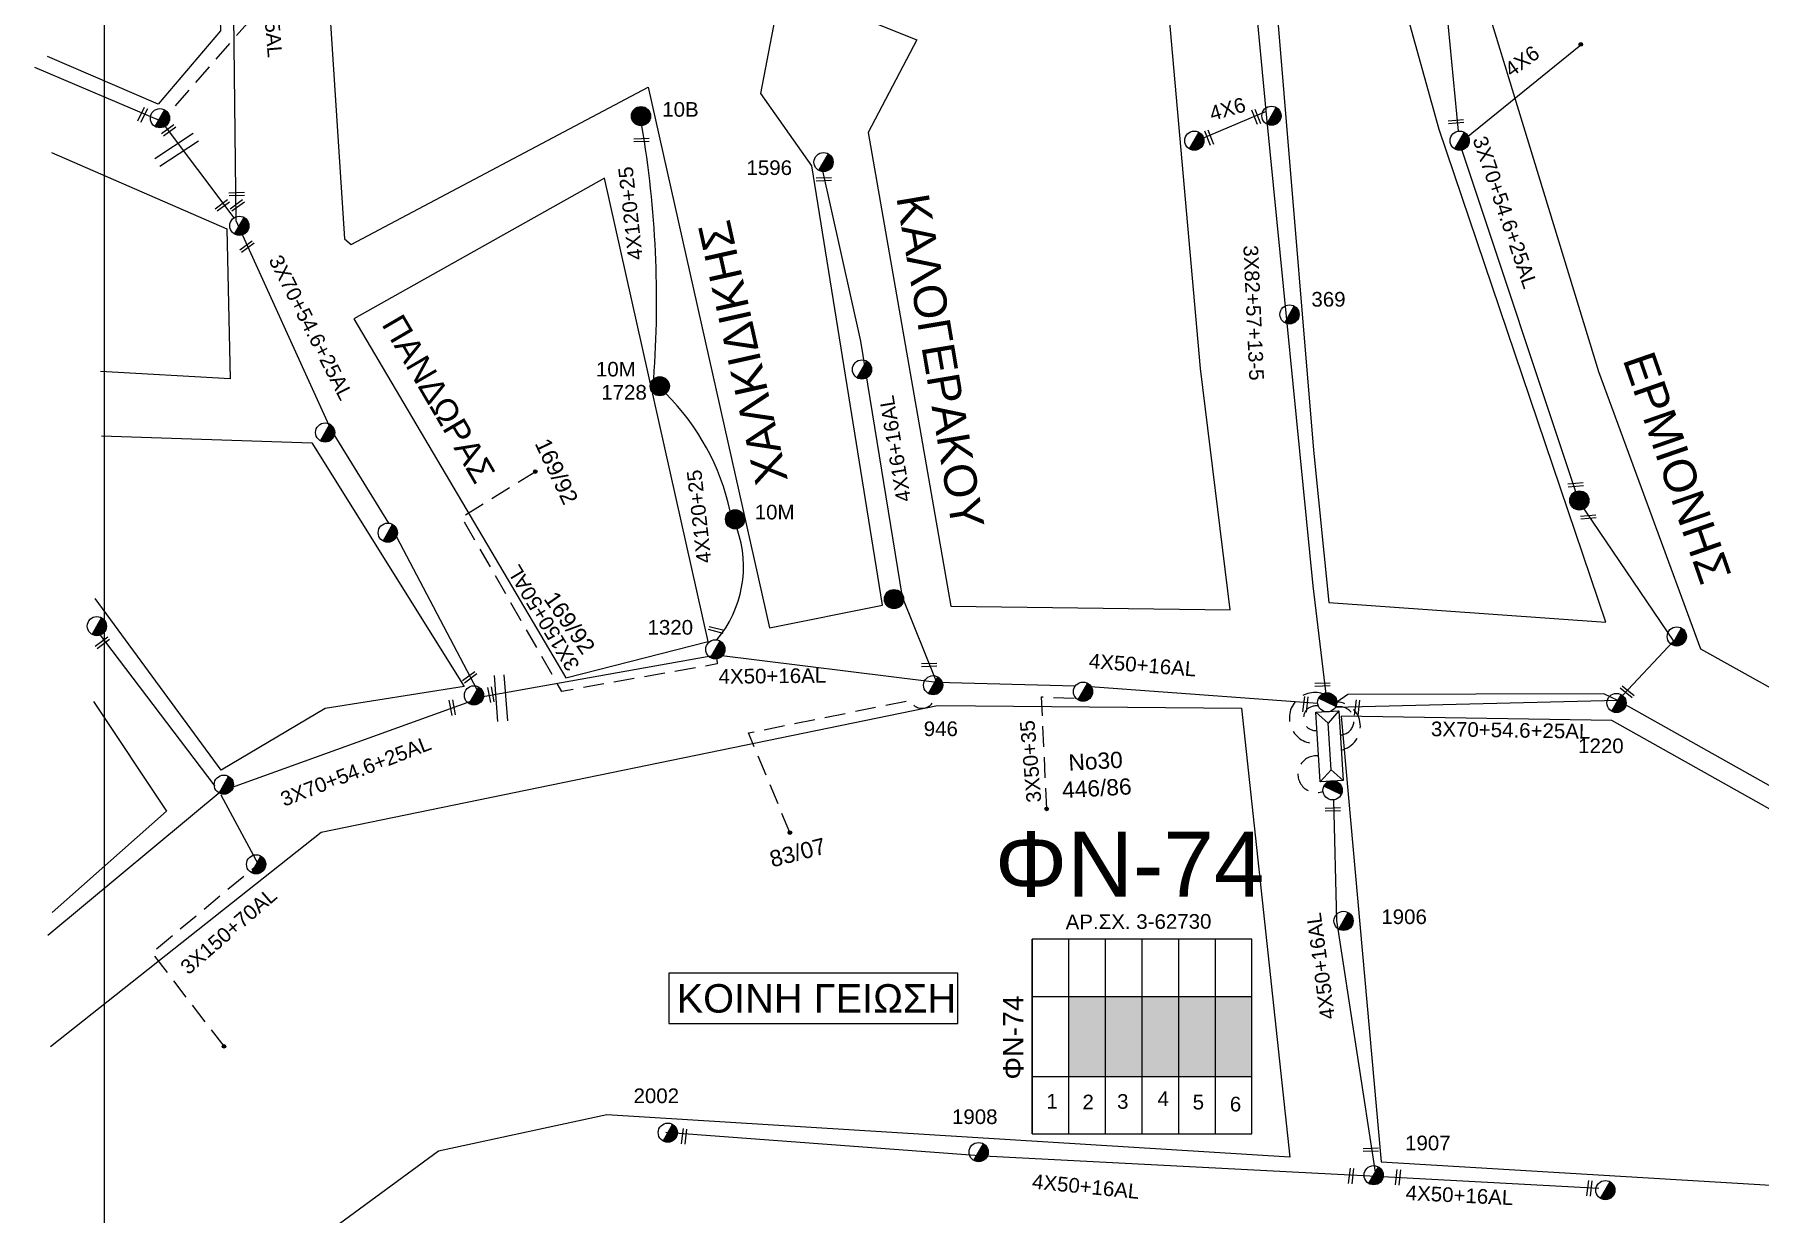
# Model space of a CAD drawing. Header units: millimetres. Extents: x 938 to 3112, y 793 to 1825.
# Drawn here: x 965.4 to 1177.4, y 1304 to 1448.9 of the extents above; entities that cross this region are included whole.
import ezdxf
from ezdxf.enums import TextEntityAlignment as Align

# ---------------------------------------------------------------- set-up
doc = ezdxf.new("R2010")
doc.units = ezdxf.units.MM
doc.linetypes.add('DASHED', pattern=[19.05, 12.7, -6.35])
for name, color, linetype in [('Ασφαλειοκιβώτια Χ.Τ 6 αναχωρήσεων', 7, 'Continuous'), ('Γέφυρες Εναερίου Δικτύου', 7, 'Continuous'), ('Γυμνά εναέρια ΧΤ (3Φ)   3x50+35CU', 7, 'Continuous'), ('Γυμνά εναέρια ΧΤ και ΦΟΠ (3Φ)   4x16+16AL', 7, 'Continuous'), ('Γυμνά εναέρια ΧΤ και ΦΟΠ (3Φ)   4x50+16AL', 7, 'Continuous'), ('Επιγραφές - Σχήματα', 7, 'Continuous'), ('Καλώδια ΧΤ   3x150+50AL', 7, 'DASHED'), ('Καλώδια ΧΤ   3x150+70AL', 7, 'DASHED'), ('Καλώδια ΧΤ   3x150AL+50CU', 7, 'DASHED'), ('Καλώδια ΧΤ   3x82+57+13-5', 7, 'Continuous'), ('Μηχανική τομή', 7, 'Continuous'), ('Στύλος Ξύλινος', 7, 'Continuous'), ('Στύλος Ξύλινος @ 1', 7, 'Continuous'), ('Στύλος ΦΜ', 7, 'Continuous'), ('Στύλος ΦΜ @ 1', 7, 'Continuous'), ('Συνδέσεις', 7, 'Continuous'), ('Συνεστραμμένα ΧΤ   3x70+54.6+25AL', 7, 'SYN_LINE'), ('Συνεστραμμένα ΧΤ   4x120+25AL', 7, 'SYN_LINE'), ('Τομή', 7, 'Continuous'), ('Υποσταθμός εναέριος 2 στύλων', 7, 'Continuous'), ('Υποσταθμός πόλεως', 7, 'Continuous'), ('Υπόβαθρο ΔΕΗ', 7, 'Continuous'), ('Υπόγεια καλώδια Παροχών ΧΤ   4x6', 7, 'DASHED')]:
    doc.layers.add(name, color=color, linetype=linetype)
doc.styles.get("Standard").update_dxf_attribs({"font": 'arial.ttf'})
doc.linetypes.add('SYN_LINE', pattern='A,0.5,-0.0001,["/\\/\\/\\/",Standard,S=0.1,R=0,X=0,Y=-0.05],-0.25', length=0.7501)

# ---------------------------------------------------------------- blocks, each defined once
blk = doc.blocks.new('ΑΣΦΑΛΕΙΟΚΙΒΩΤΙΟ ΥΠΟΣΤΑΘΜΟΥ 6 ΑΝΑΧΩΡΗΣΕΩΝ')
at = {"layer": 'Ασφαλειοκιβώτια Χ.Τ 6 αναχωρήσεων', "ltscale": 40}
for p, q in [((-23.91, 27), (23.91, 27)), ((-9.83, 27), (-9.83, -27)), ((9.83, 27), (9.83, -27)), ((-23.91, 18), (23.91, 18)), ((-23.91, 9), (23.91, 9)), ((-23.91, 0), (23.91, 0)), ((-23.91, -9), (23.91, -9)), ((-23.91, -18), (23.91, -18))]:
    blk.add_line(p, q, dxfattribs=at)
at = {"layer": 'Ασφαλειοκιβώτια Χ.Τ 6 αναχωρήσεων'}
blk.add_lwpolyline([(-23.91, -27), (23.91, -27), (23.91, 27), (-23.91, 27)], close=True, dxfattribs=at)
for s, p in [('1', (-17.75, 23.52)), ('2', (-17.93, 14.66)), ('3', (-17.79, 6.15)), ('4', (-17.11, -3.79)), ('5', (-17.96, -12.42)), ('6', (-18.44, -21.55))]:
    blk.add_text(s, height=3.6, rotation=270, dxfattribs=at).set_placement(p)
at = {"layer": 'Ασφαλειοκιβώτια Χ.Τ 6 αναχωρήσεων', "ltscale": 40}
for tag, height, p in [('ΟΝΟΜΑ', 5, (-0.27, 31.68)), ('ΚΕΙΜΕΝΟ 1', 2, (16.95, 22.41)), ('ΚΕΙΜΕΝΟ 2', 2, (16.95, 13.71)), ('ΚΕΙΜΕΝΟ 3', 2, (16.95, 4.31)), ('ΚΕΙΜΕΝΟ 4', 2, (16.95, -4.67)), ('ΚΕΙΜΕΝΟ 5', 2, (16.95, -13.51)), ('ΚΕΙΜΕΝΟ 6', 2, (16.95, -22.43)), ('ΣΧ', 2, (-0.21, -29.21))]:
    blk.add_attdef(tag, text='', height=height, dxfattribs=at).set_placement(p, align=Align.MIDDLE_CENTER)
blk = doc.blocks.new('ΥΠΑΡΧΩΝ ΤΣΙΜΕΝΤΕΝΙΟΣ ΣΤΥΛΟΣ')
at = {"layer": 'Στύλος ΦΜ'}
blk.add_hatch(color=256, dxfattribs=at).paths.add_polyline_path([(-1.29, -2.28, 0.574793), (2.62, 0, 0.268822), (1.3, 2.27)])
blk.add_line((-1.29, -2.28), (1.3, 2.27), dxfattribs=at)
blk.add_circle((0, 0), 2.62, dxfattribs=at)
at = {"layer": 'Στύλος ΦΜ', "flags": 4}
for tag, p in [('ΑΡΙΘΜΟΣ', (-4.68, 8.05)), ('ΤΥΠΟΣ', (-4.91, 3.03))]:
    blk.add_attdef(tag, p, '', height=4, dxfattribs=at)
blk = doc.blocks.new('ΤΟΜΗ')
at = {"layer": 'Τομή', "ltscale": 40}
for p, q in [((-5.68, 0), (5.68, 0)), ((5.68, -2.33), (-5.68, -2.33))]:
    blk.add_line(p, q, dxfattribs=at)
blk = doc.blocks.new('ΥΠΟΣΤΑΘΜΟΣ ΕΝΑΕΡΙΟΣ ΕΠΙ 2 ΣΤΥΛΩΝ')
at = {"layer": 'Υποσταθμός εναέριος 2 στύλων', "linetype": 'Continuous'}
for points in [[(-11.97, -2.11, 0.574793), (-8.45, -0.07, 0.268822), (-9.64, 1.98)], [(9.68, -2.15, 0.574793), (13.19, -0.1, 0.268822), (12.01, 1.95)]]:
    blk.add_hatch(color=256, dxfattribs=at).paths.add_polyline_path(points)
for p, q in [((-11.97, -2.11), (-9.64, 1.98)), ((9.68, -2.15), (12.01, 1.95))]:
    blk.add_line(p, q, dxfattribs=at)
for centre in [(-10.81, -0.07), (10.84, -0.1)]:
    blk.add_circle(centre, 2.36, dxfattribs=at)
at = {"layer": 'Υποσταθμός πόλεως', "linetype": 'Continuous', "ltscale": 40}
blk.add_lwpolyline([(-8.57, 2.82), (8.57, 2.82), (8.57, -2.82), (-8.57, -2.82)], close=True, dxfattribs=at)
for points in [[(-5.75, 0), (-8.57, 2.82)], [(-8.57, -2.82), (-5.75, 0)], [(-5.75, 0), (5.75, 0)], [(5.75, 0), (8.57, 2.82)], [(8.57, -2.82), (5.75, 0)]]:
    blk.add_lwpolyline(points, dxfattribs=at)
at = {"layer": 'Υποσταθμός εναέριος 2 στύλων', "ltscale": 40, "flags": 1}
for tag, p in [('ΜΕΤΑΣΧΗΜΑΤΙΣΜΟΣ', (14.09, 2.51)), ('ΙΣΧΥΣ', (14.07, -0.28)), ('ΑΡΙΘΜΟΣ', (14.19, -3))]:
    blk.add_attdef(tag, p, '', height=1.8, dxfattribs=at)
blk = doc.blocks.new('ΥΠΑΡΧΩΝ ΞΥΛΙΝΟΣ ΣΤΥΛΟΣ')
at = {"layer": 'Στύλος Ξύλινος'}
h = blk.add_hatch(color=7, dxfattribs=at)
h.paths.add_polyline_path([(-2.62, 0, 0.270008), (-1.29, -2.28), (1.3, 2.27, 0.576266)])
h.paths.add_polyline_path([(-1.29, -2.28, 0.574793), (2.62, 0, 0.268822), (1.3, 2.27)])
at = {"layer": 'Στύλος Ξύλινος', "color": 7}
blk.add_line((-1.29, -2.28), (1.3, 2.27), dxfattribs=at)
blk.add_circle((0, 0), 2.62, dxfattribs=at)
at = {"layer": 'Στύλος Ξύλινος', "flags": 4}
for tag, p in [('ΑΡΙΘΜΟΣ', (-4.91, 8.6)), ('ΤΥΠΟΣ', (-4.85, 3.39))]:
    blk.add_attdef(tag, p, '', height=4, dxfattribs=at)
blk = doc.blocks.new('ΜΗΧΑΝΙΚΗ ΤΟΜΗ')
at = {"layer": 'Μηχανική τομή', "ltscale": 40}
for p, q in [((-1.89, 0.78), (1.89, 0.78)), ((1.89, 0), (-1.89, 0))]:
    blk.add_line(p, q, dxfattribs=at)
blk = doc.blocks.new('_ΣΥΝΔΕΣΗ')
at = {"layer": 'Συνδέσεις', "linetype": 'SYN_LINE', "ltscale": 40}
blk.add_hatch(color=256, dxfattribs=at).paths.add_polyline_path([(0.5, -0.01, 1), (-0.5, -0.01, 1)])
at = {"layer": 'Συνδέσεις'}
blk.add_circle((0, -0.01), 0.5, dxfattribs=at)

msp = doc.modelspace()

# ---------------------------------------------------------------- hatches: boundary and pattern name
at = {"layer": 'Ασφαλειοκιβώτια Χ.Τ 6 αναχωρήσεων'}
for color, points in [(173, [(1092.52, 1330.73), (1092.52, 1320.9), (1097.02, 1320.9), (1097.02, 1330.73)]), (151, [(1097.02, 1330.73), (1097.02, 1320.9), (1101.52, 1320.9), (1101.52, 1330.73)]), (1, [(1101.52, 1330.73), (1101.52, 1320.9), (1106.02, 1320.9), (1106.02, 1330.73)]), (2, [(1106.02, 1330.73), (1106.02, 1320.9), (1110.52, 1320.9), (1110.52, 1330.73)]), (85, [(1110.52, 1330.73), (1110.52, 1320.9), (1115.02, 1320.9), (1115.02, 1330.73)])]:
    msp.add_hatch(color=color, dxfattribs=at).paths.add_polyline_path(points)

# ---------------------------------------------------------------- linework, layer by layer
at = {"layer": 'Γέφυρες Εναερίου Δικτύου', "color": 7, "flags": 128}
msp.add_lwpolyline([(1049.21, 1372.65), (1020.32, 1367.47)], dxfattribs=at)
at = {"layer": 'Γέφυρες Εναερίου Δικτύου', "color": 1, "linetype": 'DASHED', "ltscale": 0.2, "flags": 128}
msp.add_lwpolyline([(1058.25, 1350.86), (1053.14, 1363.09), (1073, 1367.11, 0.87961), (1076.06, 1367.96, 1.325272)], format="xyb", dxfattribs=at)
at = {"layer": 'Γυμνά εναέρια ΧΤ (3Φ)   3x50+35CU', "color": 1, "linetype": 'DASHED', "ltscale": 0.2, "flags": 128}
for points in [[(1089.8, 1353.77), (1089.17, 1367.52), (1093.4, 1367.37)], [(1093.79, 1367.35), (1094.34, 1367.33), (1094.34, 1368.32)]]:
    msp.add_lwpolyline(points, dxfattribs=at)
at = {"layer": 'Γυμνά εναέρια ΧΤ και ΦΟΠ (3Φ)   4x16+16AL', "color": 1, "flags": 128}
msp.add_lwpolyline([(1076.29, 1369.28), (1072.08, 1379.79), (1066.94, 1411.25), (1062.13, 1432.91)], dxfattribs=at)
at = {"layer": 'Γυμνά εναέρια ΧΤ και ΦΟΠ (3Φ)   4x50+16AL', "color": 1, "flags": 128}
for points in [[(1093.3, 1368.85), (1076.29, 1369.28), (1049.21, 1372.65)], [(1123.09, 1366.71), (1094.62, 1368.81)]]:
    msp.add_lwpolyline(points, dxfattribs=at)
at = {"layer": 'Γυμνά εναέρια ΧΤ και ΦΟΠ (3Φ)   4x50+16AL', "color": 151, "linetype": 'SYN_LINE', "ltscale": 20, "flags": 128}
msp.add_lwpolyline([(1159.98, 1367.08), (1125.25, 1366.22)], dxfattribs=at)
at = {"layer": 'Γυμνά εναέρια ΧΤ και ΦΟΠ (3Φ)   4x50+16AL', "color": 151, "flags": 128}
msp.add_lwpolyline([(1244.09, 1330.15), (1216.05, 1335.58), (1159.98, 1367.08)], dxfattribs=at)
at = {"layer": 'Γυμνά εναέρια ΧΤ και ΦΟΠ (3Φ)   4x50+16AL', "color": 2, "flags": 128}
for points in [[(1157.64, 1307.12), (1130.28, 1308.58), (1125.43, 1340.06), (1125.08, 1354.88)], [(1130.28, 1308.58), (1082.06, 1311.08), (1043.01, 1314)]]:
    msp.add_lwpolyline(points, dxfattribs=at)
at = {"layer": 'Γυμνά εναέρια ΧΤ και ΦΟΠ (3Φ)   4x50+16AL', "color": 1, "linetype": 'DASHED', "ltscale": 0.2}
msp.add_arc((1122.86, 1364.9), 1.52, 77.7906, 276.0155, dxfattribs=at)
at = {"layer": 'Γυμνά εναέρια ΧΤ και ΦΟΠ (3Φ)   4x50+16AL', "color": 151, "linetype": 'DASHED', "ltscale": 0.2}
msp.add_arc((1125.81, 1364.58), 1.73, 272.183, 108.6709, dxfattribs=at)
at = {"layer": 'Γυμνά εναέρια ΧΤ και ΦΟΠ (3Φ)   4x50+16AL', "color": 2, "linetype": 'DASHED', "ltscale": 0.2}
msp.add_arc((1122.92, 1358.03), 2.26, 82.5495, 291.5372, dxfattribs=at)
at = {"layer": 'Επιγραφές - Σχήματα'}
msp.add_lwpolyline([(974.02, 1807.96), (2963.81, 1807.96), (2963.81, 804.4), (974.02, 804.4)], close=True, dxfattribs=at)
at = {"layer": 'Επιγραφές - Σχήματα', "color": 190}
msp.add_lwpolyline([(1043.37, 1327.4), (1078.88, 1327.4), (1078.88, 1333.58), (1043.37, 1333.58)], close=True, dxfattribs=at)
at = {"layer": 'Καλώδια ΧΤ   3x150+50AL', "color": 1, "linetype": 'DASHED', "ltscale": 0.2, "flags": 128}
msp.add_lwpolyline([(1049.21, 1372.65), (1049.31, 1371.57), (1030.22, 1368.2), (1017.91, 1389.62), (1026.97, 1395.22)], dxfattribs=at)
at = {"layer": 'Καλώδια ΧΤ   3x150+70AL', "color": 27, "linetype": 'DASHED', "ltscale": 0.2, "flags": 128}
msp.add_lwpolyline([(988.72, 1324.59), (979.87, 1336.12), (992.91, 1346.98)], dxfattribs=at)
at = {"layer": 'Καλώδια ΧΤ   3x150AL+50CU', "color": 173, "linetype": 'DASHED', "ltscale": 0.2, "flags": 128}
msp.add_lwpolyline([(990.1, 1545.13), (990.87, 1528.3), (991.48, 1502.45, -0.456335), (990.38, 1496.71), (991.58, 1450.31), (981.04, 1438.25)], format="xyb", dxfattribs=at)
at = {"layer": 'Καλώδια ΧΤ   3x82+57+13-5', "color": 173, "flags": 128}
msp.add_lwpolyline([(1124.26, 1366.85), (1122.54, 1381.16), (1116.86, 1438.69), (1114.92, 1459.04), (1113.53, 1486.52), (1126.33, 1486.33)], dxfattribs=at)
at = {"layer": 'Καλώδια ΧΤ   3x82+57+13-5', "color": 173, "linetype": 'DASHED', "ltscale": 0.2}
msp.add_arc((1122.74, 1364.93), 3.13, 71.8177, 276.8823, dxfattribs=at)
at = {"layer": 'Συνεστραμμένα ΧΤ   3x70+54.6+25AL', "color": 27, "linetype": 'SYN_LINE', "ltscale": 20}
msp.add_line((988.73, 1356.23), (967.05, 1338.2), dxfattribs=at)
at = {"layer": 'Συνεστραμμένα ΧΤ   3x70+54.6+25AL', "color": 27, "linetype": 'SYN_LINE', "ltscale": 20, "flags": 128}
for points in [[(990.21, 1426.02), (989.65, 1476.41)], [(1001.62, 1400.85), (990.21, 1426.02)], [(1019.82, 1368.41), (1009.52, 1387.94), (1009.23, 1388.41)], [(973.27, 1375.44), (987.59, 1356.54)], [(988.6, 1356.01), (1019.02, 1367)]]:
    msp.add_lwpolyline(points, dxfattribs=at)
at = {"layer": 'Συνεστραμμένα ΧΤ   3x70+54.6+25AL', "color": 85, "linetype": 'SYN_LINE', "ltscale": 20, "flags": 128}
for points in [[(1137.67, 1464.77), (1140.37, 1437.04)], [(1140.5, 1435.78), (1140.52, 1435.55), (1155.18, 1391.53), (1166.81, 1374.37), (1159.98, 1367.08), (1158.24, 1367.9), (1126.8, 1367.8), (1125.44, 1366.88)]]:
    msp.add_lwpolyline(points, dxfattribs=at)
at = {"layer": 'Συνεστραμμένα ΧΤ   3x70+54.6+25AL', "color": 173, "linetype": 'SYN_LINE', "ltscale": 20, "flags": 128}
msp.add_lwpolyline([(965.43, 1444.91), (981.04, 1438.25)], dxfattribs=at)
at = {"layer": 'Συνεστραμμένα ΧΤ   3x70+54.6+25AL', "color": 27, "linetype": 'SYN_LINE', "ltscale": 15, "flags": 128}
for points in [[(989.94, 1426.39), (981.04, 1438.25)], [(1008.95, 1388.87), (1001.73, 1400.61)]]:
    msp.add_lwpolyline(points, dxfattribs=at)
at = {"layer": 'Συνεστραμμένα ΧΤ   3x70+54.6+25AL', "color": 85, "linetype": 'DASHED', "ltscale": 0.2}
msp.add_arc((1125.36, 1363.91), 2.98, 282.1028, 88.6066, dxfattribs=at)
at = {"layer": 'Συνεστραμμένα ΧΤ   4x120+25AL', "color": 27, "linetype": 'SYN_LINE', "ltscale": 10, "flags": 128}
msp.add_lwpolyline([(988.31, 1355.49), (992.91, 1346.98)], dxfattribs=at)
at = {"layer": 'Συνεστραμμένα ΧΤ   4x120+25AL', "color": 1, "linetype": 'SYN_LINE', "ltscale": 15}
for centre, radius, start, end in [((910.56, 1416.09), 131.3, 355.8646, 9.4753), ((1022.59, 1384.2), 28.98, 12.2623, 45.256), ((1038.49, 1383.54), 14.05, 320.0756, 19.2929)]:
    msp.add_arc(centre, radius, start, end, dxfattribs=at)
at = {"layer": 'Υπόβαθρο ΔΕΗ', "flags": 128}
for points in [[(968.47, 1502.63), (986.79, 1499.22), (988.3, 1449.38), (980.62, 1440.35), (967.02, 1446.22)], [(968.47, 1502.63), (986.79, 1499.22), (988.3, 1449.38), (980.62, 1440.35), (967.02, 1446.22)], [(1112.32, 1378.23), (1108.68, 1407.88), (1103.03, 1471.71), (1101.85, 1484.27), (1086.79, 1488.94), (1008.72, 1496.09), (998.75, 1496.94), (1003.5, 1423.82), (1004.35, 1423.11), (1040.83, 1442.44), (1055.72, 1376), (1069.62, 1378.79), (1060.93, 1432.76), (1054.69, 1441.65), (1057.23, 1454.95), (1073.85, 1448.27), (1067.87, 1436.85), (1078.01, 1378.66), (1112.32, 1378.23)], [(1112.32, 1378.23), (1108.68, 1407.88), (1103.03, 1471.71), (1101.85, 1484.27), (1086.79, 1488.94), (1008.72, 1496.09), (998.75, 1496.94), (1003.5, 1423.82), (1004.35, 1423.11), (1040.83, 1442.44), (1055.72, 1376), (1069.62, 1378.79), (1060.93, 1432.76), (1054.69, 1441.65), (1057.23, 1454.95), (1073.85, 1448.27), (1067.87, 1436.85), (1078.01, 1378.66), (1112.32, 1378.23)], [(1158.49, 1376.71), (1138.03, 1437.22), (1124.78, 1484.77), (1115.3, 1485.54), (1122.57, 1397.83), (1124.46, 1379.14), (1158.49, 1376.71)], [(1158.49, 1376.71), (1138.03, 1437.22), (1124.78, 1484.77), (1115.3, 1485.54), (1122.57, 1397.83), (1124.46, 1379.14), (1158.49, 1376.71)], [(967.52, 1434.43), (989.05, 1425.05), (989.45, 1406.6), (973.54, 1407.5)], [(967.52, 1434.43), (989.05, 1425.05), (989.45, 1406.6), (973.54, 1407.5)], [(1048.21, 1374.31), (1035.47, 1431.27), (1004.68, 1413.98), (1030.73, 1369.87), (1048.21, 1374.31)], [(1048.21, 1374.31), (1035.47, 1431.27), (1004.68, 1413.98), (1030.73, 1369.87), (1048.21, 1374.31)], [(973.64, 1399.6), (999.49, 1398.75), (1018.22, 1368.82), (1001.16, 1366.11), (988.35, 1358.53), (972.88, 1379.63)], [(973.64, 1399.6), (999.49, 1398.75), (1018.22, 1368.82), (1001.16, 1366.11), (988.35, 1358.53), (972.88, 1379.63)], [(967.39, 1324.56), (1000.63, 1350.89), (1076.38, 1366.47), (1113.74, 1366.12), (1119.66, 1310.98), (1035.73, 1316.16), (1015.06, 1311.69), (968.09, 1277.23)], [(967.39, 1324.56), (1000.63, 1350.89), (1076.38, 1366.47), (1113.74, 1366.12), (1119.66, 1310.98), (1035.73, 1316.16), (1015.06, 1311.69), (968.09, 1277.23)], [(972.69, 1366.96), (981.64, 1353.48), (967.58, 1341.05)], [(972.69, 1366.96), (981.64, 1353.48), (967.58, 1341.05)]]:
    msp.add_lwpolyline(points, dxfattribs=at)
for points in [[(1226.75, 1341.88), (1232.92, 1346.42), (1226.88, 1430.01), (1224.61, 1475.1), (1135.18, 1484.07), (1134.4, 1483.29), (1157.59, 1407.51), (1170.13, 1373.44)], [(1226.75, 1341.88), (1232.92, 1346.42), (1226.88, 1430.01), (1224.61, 1475.1), (1135.18, 1484.07), (1134.4, 1483.29), (1157.59, 1407.51), (1170.13, 1373.44)], [(1224.12, 1285.83), (1237.83, 1320.51), (1159.24, 1364.63), (1125.98, 1365.15), (1130.89, 1310.39), (1183.57, 1307.24), (1195.67, 1302.62)], [(1224.12, 1285.83), (1237.83, 1320.51), (1159.24, 1364.63), (1125.98, 1365.15), (1130.89, 1310.39), (1183.57, 1307.24), (1195.67, 1302.62)]]:
    msp.add_lwpolyline(points, close=True, dxfattribs=at)
at = {"layer": 'Υπόγεια καλώδια Παροχών ΧΤ   4x6', "color": 85, "linetype": 'SYN_LINE', "ltscale": 20, "flags": 128}
msp.add_lwpolyline([(1140.52, 1435.55), (1155.41, 1447.66)], dxfattribs=at)
at = {"layer": 'Υπόγεια καλώδια Παροχών ΧΤ   4x6', "color": 173, "linetype": 'Continuous', "ltscale": 0.2, "flags": 128}
msp.add_lwpolyline([(1116.78, 1439.45), (1108.73, 1436.05)], dxfattribs=at)

# ---------------------------------------------------------------- block references
at = {"layer": 'Ασφαλειοκιβώτια Χ.Τ 6 αναχωρήσεων', "xscale": 0.5, "yscale": 0.5, "zscale": 0.5, "rotation": 90}
msp.add_blockref('ΑΣΦΑΛΕΙΟΚΙΒΩΤΙΟ ΥΠΟΣΤΑΘΜΟΥ 6 ΑΝΑΧΩΡΗΣΕΩΝ', (1101.52, 1325.81), dxfattribs=at).add_auto_attribs({'ΟΝΟΜΑ': 'ΦΝ-74'})
at = {"layer": 'Μηχανική τομή'}
for p, xscale, yscale, zscale, rotation in [((978.88, 1438.95), 0.5000000000001277, 0.5000000000001277, 0.5000000000001277, 63.07687691233778), ((1115.35, 1438.73), 0.5000000000000248, 0.5000000000000248, 0.5000000000000248, 291.154673939457), ((982.03, 1436.98), 0.5000000000000916, 0.5000000000000916, 0.5000000000000916, 36.52307641058335), ((1109.57, 1436.17), 0.5000000000000248, 0.5000000000000248, 0.5000000000000248, 291.154673939457), ((1140.07, 1438.4), 0.5000000000000105, 0.5000000000000105, 0.5000000000000105, 184.8111982229451), ((1040.01, 1435.75), 0.500000000000013, 0.500000000000013, 0.500000000000013, 1.811376393471286), ((1062.42, 1430.93), 0.500000000000013, 0.500000000000013, 0.500000000000013, 1.811376393471286), ((988.63, 1427.75), 0.5000000000000916, 0.5000000000000916, 0.5000000000000916, 36.52307641058335), ((990.28, 1429.11), 0.5000000000000568, 0.5000000000000568, 0.5000000000000568, 1.61681822116437), ((990.45, 1427.75), 0.5000000000000916, 0.5000000000000916, 0.5000000000000916, 36.52307641058335), ((991.64, 1422.69), 0.5000000000000916, 0.5000000000000916, 0.5000000000000916, 36.52307641058335), ((1154.77, 1393.78), 0.5000000000000105, 0.5000000000000105, 0.5000000000000105, 184.8111982229451), ((1156.34, 1389.82), 0.5000000000000105, 0.5000000000000105, 0.5000000000000105, 184.8111982229451), ((1049.14, 1375.57), 0.5000000000001648, 0.5000000000001648, 0.5000000000001648, 345.4044201849708), ((973.89, 1374.01), 0.5000000000000916, 0.5000000000000916, 0.5000000000000916, 36.52307641058335), ((1075.37, 1371.26), 0.500000000000013, 0.500000000000013, 0.500000000000013, 1.811376393471286), ((1019, 1369.78), 0.5000000000000916, 0.5000000000000916, 0.5000000000000916, 36.52307641058335), ((1123.7, 1368.85), 0.500000000000013, 0.500000000000013, 0.500000000000013, 1.811376393471286), ((1016.94, 1366.25), 0.5000000000001013, 0.5000000000001013, 0.5000000000001013, 100.605570599698), ((1021.7, 1367.84), 0.5000000000001013, 0.5000000000001013, 0.5000000000001013, 100.605570599698), ((1121.78, 1366.59), 0.5000000000000192, 0.5000000000000192, 0.5000000000000192, 83.44155689601473), ((1128.13, 1366.18), 0.5000000000000192, 0.5000000000000192, 0.5000000000000192, 83.44155689601473), ((1161.25, 1368.3), 0.5000000000000174, 0.5000000000000174, 0.5000000000000174, 141.6725803546363), ((1124.97, 1353.5), 0.500000000000013, 0.500000000000013, 0.500000000000013, 1.811376393471286), ((1045.43, 1313.49), 0.5000000000000192, 0.5000000000000192, 0.5000000000000192, 83.44155689601473), ((1129.63, 1311.69), 0.5000000000000505, 0.5000000000000505, 0.5000000000000505, 2.061006498153218), ((1127.39, 1308.64), 0.5000000000000192, 0.5000000000000192, 0.5000000000000192, 83.44155689601473), ((1133.15, 1308.46), 0.5000000000000192, 0.5000000000000192, 0.5000000000000192, 83.44155689601473), ((1156.67, 1307.13), 0.5000000000000192, 0.5000000000000192, 0.5000000000000192, 83.44155689601473)]:
    msp.add_blockref('ΜΗΧΑΝΙΚΗ ΤΟΜΗ', p, dxfattribs=dict(at, xscale=xscale, yscale=yscale, zscale=zscale, rotation=rotation))
at = {"layer": 'Στύλος Ξύλινος @ 1', "ltscale": 40}
ref = msp.add_blockref('ΥΠΑΡΧΩΝ ΞΥΛΙΝΟΣ ΣΤΥΛΟΣ', (1039.94, 1438.88), dxfattribs=dict(at, xscale=0.4499999999998181, yscale=0.4499999999998181, zscale=0.4499999999998181))
ref.add_attrib('ΤΥΠΟΣ', '10B', (1042.56, 1438.81), dxfattribs={"layer": 'Στύλος Ξύλινος', "height": 1.8, "flags": 4})
ref = msp.add_blockref('ΥΠΑΡΧΩΝ ΞΥΛΙΝΟΣ ΣΤΥΛΟΣ', (1042.26, 1405.7), dxfattribs=dict(at, xscale=0.4499999999998181, yscale=0.4499999999998181, zscale=0.4499999999998181))
ref.add_attrib('ΤΥΠΟΣ', '10M', (1034.41, 1406.89), dxfattribs={"layer": 'Στύλος Ξύλινος', "height": 1.8, "flags": 4})
ref.add_attrib('ΑΡΙΘΜΟΣ', '1728', (1035.07, 1404.05), dxfattribs={"layer": 'Στύλος Ξύλινος', "height": 1.8, "flags": 4})
at = {"layer": 'Στύλος Ξύλινος @ 1', "ltscale": 40, "xscale": 0.4499999999998181, "yscale": 0.4499999999998181, "zscale": 0.4499999999998181}
for p in [(1155.24, 1391.66), (1071.03, 1379.54)]:
    msp.add_blockref('ΥΠΑΡΧΩΝ ΞΥΛΙΝΟΣ ΣΤΥΛΟΣ', p, dxfattribs=at)
at = {"layer": 'Στύλος Ξύλινος @ 1', "ltscale": 40}
ref = msp.add_blockref('ΥΠΑΡΧΩΝ ΞΥΛΙΝΟΣ ΣΤΥΛΟΣ', (1051.51, 1389.34), dxfattribs=dict(at, xscale=0.4499999999998181, yscale=0.4499999999998181, zscale=0.4499999999998181))
ref.add_attrib('ΑΡΙΘΜΟΣ', '10M', (1053.92, 1389.33), dxfattribs={"layer": 'Στύλος Ξύλινος', "height": 1.8, "flags": 4})
at = {"layer": 'Στύλος ΦΜ @ 1', "ltscale": 40, "xscale": 0.4499999999998181, "yscale": 0.4499999999998181, "zscale": 0.4499999999998181}
for p in [(980.84, 1438.62), (980.84, 1438.62), (1117.41, 1438.93), (1117.41, 1438.93), (1107.93, 1435.87), (1107.93, 1435.87), (1140.54, 1435.87), (1140.54, 1435.87), (990.6, 1425.41), (990.6, 1425.41), (1067.1, 1407.75), (1067.1, 1407.75), (1001.14, 1400.01), (1001.14, 1400.01), (1008.83, 1387.7), (1008.83, 1387.7), (973.09, 1376.22), (973.09, 1376.22), (1167.21, 1374.95), (1094.26, 1368.17), (1094.26, 1368.17), (1019.42, 1367.71), (1019.42, 1367.71), (988.69, 1356.74), (992.66, 1346.95), (992.66, 1346.95), (1158.44, 1306.92), (1158.44, 1306.92)]:
    msp.add_blockref('ΥΠΑΡΧΩΝ ΤΣΙΜΕΝΤΕΝΙΟΣ ΣΤΥΛΟΣ', p, dxfattribs=at)
at = {"layer": 'Στύλος ΦΜ @ 1', "ltscale": 40}
ref = msp.add_blockref('ΥΠΑΡΧΩΝ ΤΣΙΜΕΝΤΕΝΙΟΣ ΣΤΥΛΟΣ', (1062.38, 1433.23), dxfattribs=dict(at, xscale=0.4499999999998181, yscale=0.4499999999998181, zscale=0.4499999999998181))
ref.add_attrib('ΤΥΠΟΣ', '1596', (1052.91, 1431.65), dxfattribs={"layer": 'Στύλος ΦΜ', "height": 1.8, "flags": 4})
ref = msp.add_blockref('ΥΠΑΡΧΩΝ ΤΣΙΜΕΝΤΕΝΙΟΣ ΣΤΥΛΟΣ', (1062.38, 1433.23), dxfattribs=dict(at, xscale=0.4499999999998181, yscale=0.4499999999998181, zscale=0.4499999999998181))
ref.add_attrib('ΤΥΠΟΣ', '1596', (1052.91, 1431.65), dxfattribs={"layer": 'Στύλος ΦΜ', "height": 1.8, "flags": 4})
ref = msp.add_blockref('ΥΠΑΡΧΩΝ ΤΣΙΜΕΝΤΕΝΙΟΣ ΣΤΥΛΟΣ', (1119.63, 1414.52), dxfattribs=dict(at, xscale=0.4499999999998181, yscale=0.4499999999998181, zscale=0.4499999999998181))
ref.add_attrib('ΤΥΠΟΣ', '369', (1122.32, 1415.48), dxfattribs={"layer": 'Στύλος ΦΜ', "height": 1.8, "flags": 4})
ref = msp.add_blockref('ΥΠΑΡΧΩΝ ΤΣΙΜΕΝΤΕΝΙΟΣ ΣΤΥΛΟΣ', (1119.63, 1414.52), dxfattribs=dict(at, xscale=0.4499999999998181, yscale=0.4499999999998181, zscale=0.4499999999998181))
ref.add_attrib('ΤΥΠΟΣ', '369', (1122.32, 1415.48), dxfattribs={"layer": 'Στύλος ΦΜ', "height": 1.8, "flags": 4})
ref = msp.add_blockref('ΥΠΑΡΧΩΝ ΤΣΙΜΕΝΤΕΝΙΟΣ ΣΤΥΛΟΣ', (1049.08, 1373.36), dxfattribs=dict(at, xscale=0.4499999999998181, yscale=0.4499999999998181, zscale=0.4499999999998181))
ref.add_attrib('ΤΥΠΟΣ', '1320', (1040.75, 1375.17), dxfattribs={"layer": 'Στύλος ΦΜ', "height": 1.8, "flags": 4})
ref = msp.add_blockref('ΥΠΑΡΧΩΝ ΤΣΙΜΕΝΤΕΝΙΟΣ ΣΤΥΛΟΣ', (1049.08, 1373.36), dxfattribs=dict(at, xscale=0.4499999999998181, yscale=0.4499999999998181, zscale=0.4499999999998181))
ref.add_attrib('ΤΥΠΟΣ', '1320', (1040.75, 1375.17), dxfattribs={"layer": 'Στύλος ΦΜ', "height": 1.8, "flags": 4})
ref = msp.add_blockref('ΥΠΑΡΧΩΝ ΤΣΙΜΕΝΤΕΝΙΟΣ ΣΤΥΛΟΣ', (1075.84, 1368.96), dxfattribs=dict(at, xscale=0.4499999999998181, yscale=0.4499999999998181, zscale=0.4499999999998181))
ref.add_attrib('ΤΥΠΟΣ', '946', (1074.69, 1362.71), dxfattribs={"layer": 'Στύλος ΦΜ', "height": 1.8, "flags": 4})
ref = msp.add_blockref('ΥΠΑΡΧΩΝ ΤΣΙΜΕΝΤΕΝΙΟΣ ΣΤΥΛΟΣ', (1075.84, 1368.96), dxfattribs=dict(at, xscale=0.4499999999998181, yscale=0.4499999999998181, zscale=0.4499999999998181))
ref.add_attrib('ΤΥΠΟΣ', '946', (1074.69, 1362.71), dxfattribs={"layer": 'Στύλος ΦΜ', "height": 1.8, "flags": 4})
ref = msp.add_blockref('ΥΠΑΡΧΩΝ ΤΣΙΜΕΝΤΕΝΙΟΣ ΣΤΥΛΟΣ', (1159.81, 1366.78), dxfattribs=dict(at, xscale=0.4499999999998181, yscale=0.4499999999998181, zscale=0.4499999999998181))
ref.add_attrib('ΤΥΠΟΣ', '1220', (1155.09, 1360.61), dxfattribs={"layer": 'Στύλος ΦΜ', "height": 1.8, "flags": 4})
ref = msp.add_blockref('ΥΠΑΡΧΩΝ ΤΣΙΜΕΝΤΕΝΙΟΣ ΣΤΥΛΟΣ', (1159.81, 1366.78), dxfattribs=dict(at, xscale=0.4499999999998181, yscale=0.4499999999998181, zscale=0.4499999999998181))
ref.add_attrib('ΤΥΠΟΣ', '1220', (1155.09, 1360.61), dxfattribs={"layer": 'Στύλος ΦΜ', "height": 1.8, "flags": 4})
ref = msp.add_blockref('ΥΠΑΡΧΩΝ ΤΣΙΜΕΝΤΕΝΙΟΣ ΣΤΥΛΟΣ', (1126.27, 1340), dxfattribs=dict(at, xscale=0.4499999999998181, yscale=0.4499999999998181, zscale=0.4499999999998181))
ref.add_attrib('ΤΥΠΟΣ', '1906', (1130.91, 1339.61), dxfattribs={"layer": 'Στύλος ΦΜ', "height": 1.8, "flags": 4})
ref = msp.add_blockref('ΥΠΑΡΧΩΝ ΤΣΙΜΕΝΤΕΝΙΟΣ ΣΤΥΛΟΣ', (1043.24, 1313.98), dxfattribs=dict(at, xscale=0.4499999999998181, yscale=0.4499999999998181, zscale=0.4499999999998181))
ref.add_attrib('ΤΥΠΟΣ', '2002', (1039.03, 1317.61), dxfattribs={"layer": 'Στύλος ΦΜ', "height": 1.8, "flags": 4})
ref = msp.add_blockref('ΥΠΑΡΧΩΝ ΤΣΙΜΕΝΤΕΝΙΟΣ ΣΤΥΛΟΣ', (1081.43, 1311.59), dxfattribs=dict(at, xscale=0.4499999999998181, yscale=0.4499999999998181, zscale=0.4499999999998181))
ref.add_attrib('ΤΥΠΟΣ', '1908', (1078.16, 1315.04), dxfattribs={"layer": 'Στύλος ΦΜ', "height": 1.8, "flags": 4})
ref = msp.add_blockref('ΥΠΑΡΧΩΝ ΤΣΙΜΕΝΤΕΝΙΟΣ ΣΤΥΛΟΣ', (1129.97, 1308.75), dxfattribs=dict(at, xscale=0.4499999999998181, yscale=0.4499999999998181, zscale=0.4499999999998181))
ref.add_attrib('ΤΥΠΟΣ', '1907', (1133.83, 1311.81), dxfattribs={"layer": 'Στύλος ΦΜ', "height": 1.8, "flags": 4})
ref = msp.add_blockref('ΥΠΑΡΧΩΝ ΤΣΙΜΕΝΤΕΝΙΟΣ ΣΤΥΛΟΣ', (1129.97, 1308.75), dxfattribs=dict(at, xscale=0.4499999999998181, yscale=0.4499999999998181, zscale=0.4499999999998181))
ref.add_attrib('ΤΥΠΟΣ', '1907', (1133.83, 1311.81), dxfattribs={"layer": 'Στύλος ΦΜ', "height": 1.8, "flags": 4})
at = {"layer": 'Συνδέσεις', "xscale": 0.4500000000000455, "yscale": 0.4500000000000455, "zscale": 0.4500000000000455}
for p in [(1155.41, 1447.7), (1026.96, 1395.22), (1089.79, 1353.76), (1058.24, 1350.85), (988.71, 1324.59)]:
    msp.add_blockref('_ΣΥΝΔΕΣΗ', p, dxfattribs=at)
at = {"layer": 'Τομή'}
for p, xscale, yscale, zscale, rotation in [((982.57, 1435.23), 0.4999999999999915, 0.4999999999999915, 0.4999999999999915, 33.41750645901419), ((982.57, 1435.23), 0.4999999999999915, 0.4999999999999915, 0.4999999999999915, 33.41750645901419), ((1023.32, 1367.41), 0.4999999999999969, 0.4999999999999969, 0.4999999999999969, 274.2927972443445), ((1023.32, 1367.41), 0.4999999999999969, 0.4999999999999969, 0.4999999999999969, 274.2927972443445)]:
    msp.add_blockref('ΤΟΜΗ', p, dxfattribs=dict(at, xscale=xscale, yscale=yscale, zscale=zscale, rotation=rotation))
at = {"layer": 'Υποσταθμός εναέριος 2 στύλων', "lineweight": 30, "xscale": 0.4999999999999914, "yscale": 0.4999999999999914, "zscale": 0.4999999999999914, "rotation": 93.59609167212653}
msp.add_blockref('ΥΠΟΣΤΑΘΜΟΣ ΕΝΑΕΡΙΟΣ ΕΠΙ 2 ΣΤΥΛΩΝ', (1124.55, 1361.44), dxfattribs=at)

# ---------------------------------------------------------------- texts
at = {"layer": 'Γυμνά εναέρια ΧΤ (3Φ)   3x50+35CU'}
msp.add_text('3X50+35', height=1.8, rotation=94.9038, dxfattribs=at).set_placement((1087.81, 1359.59), align=Align.MIDDLE)
at = {"layer": 'Γυμνά εναέρια ΧΤ και ΦΟΠ (3Φ)   4x16+16AL'}
msp.add_text('4X16+16AL', height=1.8, rotation=99.4712, dxfattribs=at).set_placement((1071.16, 1398.01), align=Align.MIDDLE)
at = {"layer": 'Γυμνά εναέρια ΧΤ και ΦΟΠ (3Φ)   4x50+16AL'}
for rotation, p in [(355.4903, (1101.58, 1371.44)), (0.5667, (1056.09, 1370.1)), (97.674, (1123.45, 1334.45)), (354.4251, (1094.6, 1307.37)), (357.2024, (1140.52, 1306.29))]:
    msp.add_text('4X50+16AL', height=1.8, rotation=rotation, dxfattribs=at).set_placement(p, align=Align.MIDDLE)
at = {"layer": 'Επιγραφές - Σχήματα', "linetype": 'DASHED', "ltscale": 0.2, "attachment_point": 1}
for s, insert, char_height, width, rotation in [('ΚΑΛΟΓΕΡΑΚΟΥ', (1075.25, 1429.6), 4, 17.2922, 279.5563), ('ΧΑΛΚΙΔΙΚΗΣ', (1054.1, 1393.28), 4, 17.2922, 102.6), ('ΠΑΝΔΩΡΑΣ', (1010.59, 1414.83), 3, 17.2922, 300.3194), ('ΕΡΜΙΟΝΗΣ', (1164.31, 1410.3), 4, 17.2922, 289.1483), ('169/92', (1028.66, 1399.53), 2, 17.7581, 295.2598), ('169/92', (1029.56, 1380.71), 2, 17.7581, 304.8382), ('Νο30', (1092.41, 1360.45), 2, 17.7581, 3.2222), ('446/86', (1091.63, 1357.07), 2, 17.7581, 3.2222), ('83/07', (1055.56, 1348.5), 2, 17.7581, 14.5621), ('ΑΡ.ΣΧ. 3-62730', (1092.12, 1340.77), 1.8, 20.9451, 0.2496)]:
    msp.add_mtext(s, dxfattribs=dict(at, insert=insert, char_height=char_height, width=width, rotation=rotation))
at = {"layer": 'Επιγραφές - Σχήματα', "linetype": 'DASHED', "ltscale": 0.2, "insert": (1083.41, 1350.98), "char_height": 8, "width": 24.9768, "attachment_point": 1}
msp.add_mtext('ΦΝ-74', dxfattribs=at)
at = {"layer": 'Επιγραφές - Σχήματα', "color": 190, "insert": (1044.32, 1332.23), "char_height": 3.5, "width": 35.1311, "attachment_point": 1}
msp.add_mtext('KOINH ΓΕΙΩΣΗ', dxfattribs=at)
at = {"layer": 'Καλώδια ΧΤ   3x150+50AL', "ltscale": 0.2}
msp.add_text('3X150+50AL', height=1.8, rotation=120.9878, dxfattribs=at).set_placement((1027.95, 1377.21), align=Align.MIDDLE)
at = {"layer": 'Καλώδια ΧΤ   3x150+70AL', "ltscale": 0.2}
msp.add_text('3X150+70AL', height=1.8, rotation=40.8874, dxfattribs=at).set_placement((989.27, 1338.76), align=Align.MIDDLE)
at = {"layer": 'Καλώδια ΧΤ   3x82+57+13-5'}
msp.add_text('3X82+57+13-5', height=1.8, rotation=272.5816, dxfattribs=at).set_placement((1115.23, 1414.71), align=Align.MIDDLE)
at = {"layer": 'Συνεστραμμένα ΧΤ   3x70+54.6+25AL', "ltscale": 20}
for s, rotation, p in [('3X70+54.6+25AL', 274.7682, (994.19, 1455.84)), ('3X70+54.6+25AL', 288.9028, (1146.13, 1427.07)), ('4X120+25', 96.2694, (1038.65, 1426.93)), ('3X70+54.6+25AL', 297.0326, (999.4, 1412.91)), ('4X120+25', 96.2694, (1047.08, 1389.68)), ('3X70+54.6+25AL', 359.0617, (1146.8, 1363.44)), ('3X70+54.6+25AL', 21.2873, (1004.89, 1358.41))]:
    msp.add_text(s, height=1.8, rotation=rotation, dxfattribs=at).set_placement(p, align=Align.MIDDLE)
at = {"layer": 'Υπόγεια καλώδια Παροχών ΧΤ   4x6', "ltscale": 0.2}
for rotation, p in [(35.7281, (1148.19, 1445.65)), (15.931, (1112.01, 1439.76))]:
    msp.add_text('4X6', height=1.8, rotation=rotation, dxfattribs=at).set_placement(p, align=Align.MIDDLE)

doc.saveas('drawing.dxf')
